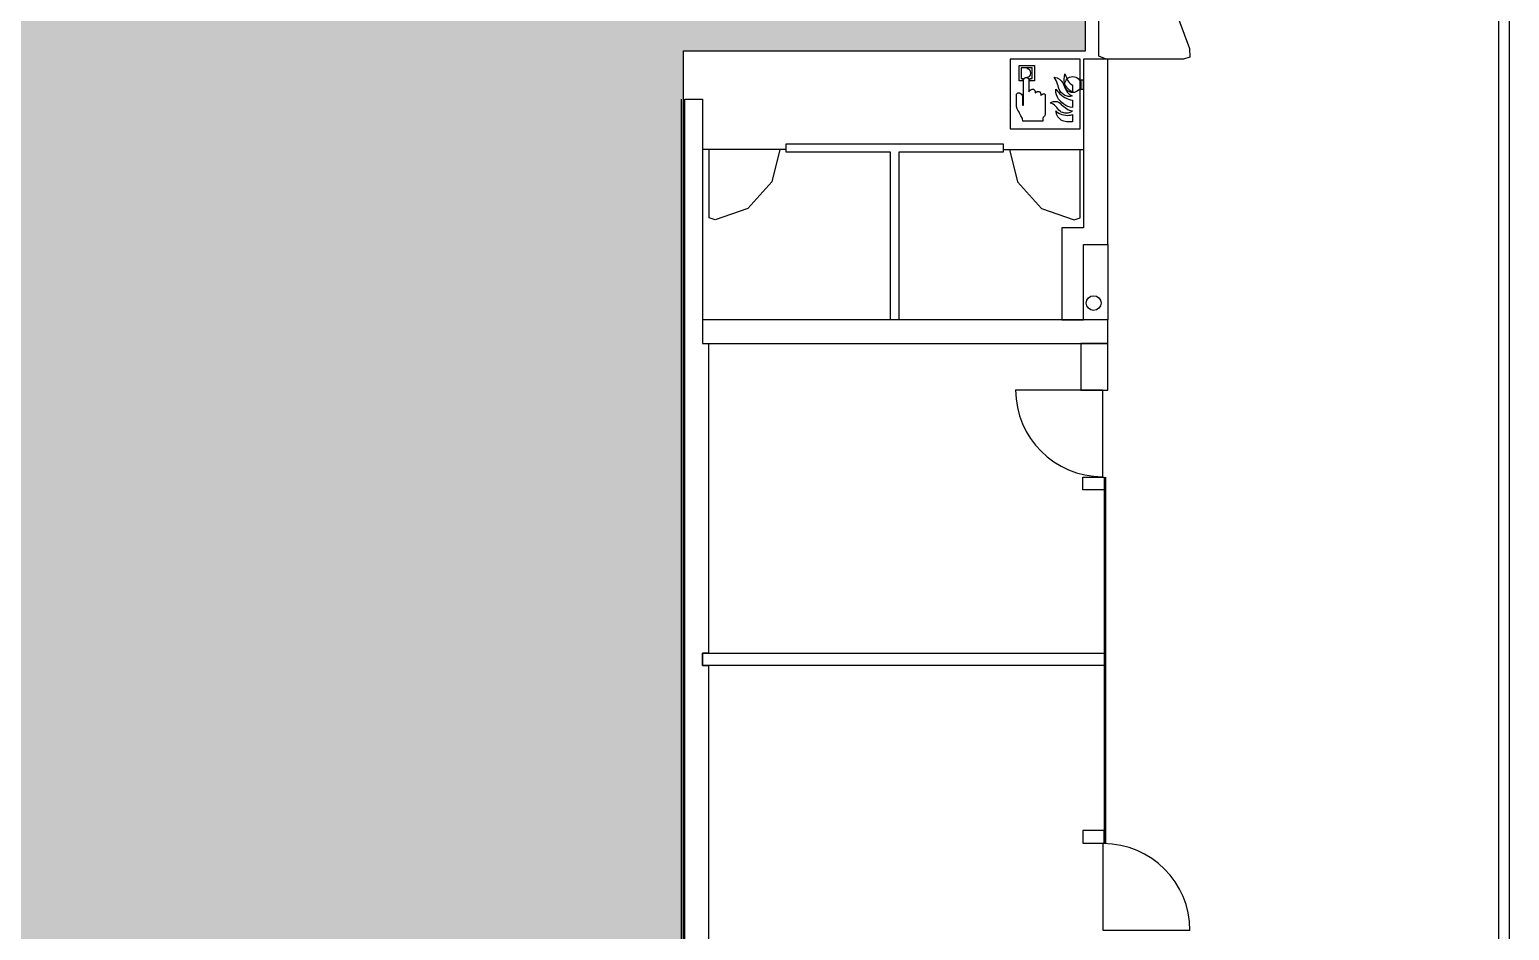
# Model space of a CAD drawing. Header units: metres. Extents: x 19 to 194, y 62 to 154.
# Drawn here: x 171.93 to 193.12, y 116.27 to 129.17 of the extents above; entities that cross this region are included whole.
import ezdxf

# ---------------------------------------------------------------- set-up
doc = ezdxf.new("R2010")
doc.units = ezdxf.units.M
doc.header["$MEASUREMENT"] = 0
doc.layers.add('ALL', color=7, linetype='Continuous')
doc.layers.add('ALL4', color=7, linetype='Continuous')

msp = doc.modelspace()

# ---------------------------------------------------------------- hatches: boundary and pattern name
at = {"layer": 'ALL4', "lineweight": 0, "true_color": 0xe6e6e6, "transparency": 33554687}
h = msp.add_hatch(color=254, dxfattribs=at)
h.dxf.hatch_style = 1
h.paths.add_polyline_path([(181.2945, 128.8704), (187.0549, 128.8704), (187.0549, 139.3912), (29.3495, 139.4008), (29.3495, 127.8507), (32.7796, 127.8507), (32.7295, 82.9907), (29.3495, 82.9907), (29.3495, 69.8204), (187.0545, 69.8204), (187.0545, 83.1151), (181.2945, 83.1151)])

# ---------------------------------------------------------------- linework, layer by layer
at = {"layer": 'ALL', "color": 18, "lineweight": 25, "true_color": 0x000000}
for points in [[(192.975, 62.1359), (192.975, 142.847)], [(193.125, 62.1359), (193.125, 142.847)], [(181.265, 106.5119), (181.265, 106.5099), (181.265, 128.1753)], [(182.675, 127.456), (182.5614, 126.9906), (182.2148, 126.6087), (181.7511, 126.4497), (181.665, 126.4762), (181.6635, 127.456), (181.565, 127.456)], [(182.765, 127.456), (182.675, 127.456), (181.665, 127.456)], [(185.875, 127.456), (185.965, 127.456), (186.975, 127.456)], [(185.965, 127.456), (186.0786, 126.9906), (186.4252, 126.6087), (186.8889, 126.4497), (186.975, 126.4762), (186.9757, 127.456), (187.025, 127.456)], [(187.375, 126.095), (187.375, 125.015)], [(186.0528, 124.0107), (187.2953, 124.0107)], [(187.2953, 124.0107), (187.2953, 122.7682)], [(187.32, 122.7603), (187.3193, 117.5199)], [(187.34, 122.7603), (187.34, 117.5199)], [(187.3075, 116.2703), (187.3075, 117.5128)], [(188.55, 116.2703), (187.3075, 116.2703)]]:
    msp.add_lwpolyline(points, dxfattribs=at)
for points in [[(188.55, 131.36), (188.4154, 130.7827), (188.0007, 130.2961), (187.4297, 130.0681), (187.2902, 130.0542), (187.8812, 129.8894), (188.3276, 129.4786), (188.5412, 128.9013), (188.5497, 128.78), (188.4574, 128.75), (187.3477, 128.75), (187.245, 128.7912), (187.245, 131.2573), (187.317, 131.36), (188.4267, 131.36)], [(187.3748, 128.75), (187.0248, 128.75), (187.025, 126.335), (186.715, 126.335), (186.715, 125.015), (187.025, 125.015), (187.025, 126.095), (187.375, 126.095), (187.375, 128.75)], [(186.985, 128.45), (186.985, 128.32), (187.025, 128.32), (187.025, 128.45)], [(181.565, 128.1753), (181.565, 124.6749), (181.655, 124.6749), (181.655, 120.2399), (181.565, 120.2399), (181.565, 120.0649), (181.655, 120.0649), (181.655, 115.6049), (181.565, 115.6049), (181.565, 115.2649), (181.315, 115.2649), (181.315, 128.1753)], [(185.875, 127.535), (185.875, 127.4149), (184.38, 127.4149), (184.38, 125.0149), (184.26, 125.0149), (184.26, 127.4149), (182.765, 127.4149), (182.765, 127.5349)], [(187.375, 124.675), (187.375, 125.015), (181.565, 125.015), (181.565, 124.675)], [(187.3751, 124.675), (186.985, 124.675), (186.985, 124.01), (187.3751, 124.01)], [(187.32, 122.7602), (187.32, 122.5799), (187.015, 122.5799), (187.015, 122.7602)], [(187.3196, 120.24), (187.3196, 120.065), (181.565, 120.065), (181.565, 120.24)], [(187.015, 117.7), (187.015, 117.52), (187.3193, 117.52), (187.3193, 117.7)]]:
    msp.add_lwpolyline(points, close=True, dxfattribs=at)
at = {"layer": 'ALL', "color": 1, "lineweight": 25}
msp.add_lwpolyline([(186.475, 128.75), (185.975, 128.75), (185.975, 127.75), (186.975, 127.75)], dxfattribs=at)
for points in [[(185.975, 127.75), (186.975, 127.75), (186.975, 128.75), (185.975, 128.75)], [(186.1576, 128.4411), (186.1009, 128.4411), (186.1009, 128.6607), (186.3205, 128.6607), (186.3205, 128.4411), (186.2563, 128.4411), (186.2563, 128.4742), (186.2874, 128.4742), (186.2874, 128.6269), (186.134, 128.6269), (186.134, 128.4742), (186.1576, 128.4742), (186.1576, 128.4411)], [(186.0659, 128.2485), (186.0695, 128.2547), (186.0742, 128.2594), (186.0794, 128.263), (186.0846, 128.2646), (186.0908, 128.2661), (186.0971, 128.2661), (186.1038, 128.2656), (186.1095, 128.2646), (186.1157, 128.2635), (186.135, 128.2495), (186.1438, 128.235), (186.1485, 128.2194), (186.1495, 128.2033), (186.1511, 128.0955), (186.1531, 128.0926), (186.164, 128.0926), (186.1666, 128.0955), (186.1666, 128.4461), (186.1667, 128.4482), (186.1668, 128.4503), (186.1671, 128.4524), (186.1674, 128.4545), (186.1678, 128.4566), (186.1684, 128.4586), (186.169, 128.4606), (186.1697, 128.4625), (186.1705, 128.4645), (186.1714, 128.4663), (186.1724, 128.4682), (186.1734, 128.4699), (186.1746, 128.4716), (186.1758, 128.4733), (186.1771, 128.4748), (186.1784, 128.4763), (186.1798, 128.4777), (186.1813, 128.4791), (186.1829, 128.4803), (186.1845, 128.4815), (186.1861, 128.4826), (186.1878, 128.4835), (186.1896, 128.4844), (186.1914, 128.4852), (186.1932, 128.4859), (186.195, 128.4865), (186.1969, 128.4869), (186.1988, 128.4873), (186.2007, 128.4876), (186.2026, 128.4877), (186.2045, 128.4878), (186.2064, 128.4877), (186.2084, 128.4876), (186.2103, 128.4873), (186.2122, 128.4869), (186.214, 128.4865), (186.2159, 128.4859), (186.2177, 128.4852), (186.2195, 128.4844), (186.2212, 128.4835), (186.2229, 128.4826), (186.2246, 128.4815), (186.2262, 128.4803), (186.2277, 128.4791), (186.2292, 128.4777), (186.2306, 128.4763), (186.232, 128.4748), (186.2333, 128.4733), (186.2345, 128.4716), (186.2356, 128.4699), (186.2367, 128.4682), (186.2377, 128.4663), (186.2386, 128.4645), (186.2394, 128.4625), (186.2401, 128.4606), (186.2407, 128.4586), (186.2412, 128.4566), (186.2417, 128.4545), (186.242, 128.4524), (186.2422, 128.4503), (186.2424, 128.4482), (186.2424, 128.4461), (186.2424, 128.4458), (186.2424, 128.2819), (186.2507, 128.2978), (186.2559, 128.3025), (186.2616, 128.3066), (186.2741, 128.3139), (186.2809, 128.3165), (186.2876, 128.3181), (186.2944, 128.3191), (186.3016, 128.3191), (186.3084, 128.3175), (186.3141, 128.3149), (186.3188, 128.3113), (186.3224, 128.3071), (186.326, 128.3025), (186.3291, 128.2973), (186.3312, 128.2921), (186.3328, 128.2869), (186.3343, 128.2812), (186.3354, 128.275), (186.3344, 128.2623), (186.3411, 128.2734), (186.3468, 128.277), (186.353, 128.2807), (186.3593, 128.2833), (186.366, 128.2853), (186.3728, 128.2864), (186.3795, 128.2869), (186.3857, 128.2853), (186.3925, 128.2833), (186.3982, 128.2796), (186.4029, 128.2765), (186.406, 128.2724), (186.4081, 128.2682), (186.4096, 128.2635), (186.4107, 128.2589), (186.4117, 128.2542), (186.4122, 128.249), (186.4133, 128.2438), (186.4143, 128.2391), (186.4127, 128.2269), (186.4205, 128.2376), (186.4257, 128.2407), (186.4309, 128.2438), (186.4366, 128.2469), (186.4418, 128.2495), (186.4475, 128.2511), (186.4532, 128.2521), (186.4589, 128.2521), (186.4652, 128.2511), (186.475, 128.244), (186.4761, 127.9555), (186.475, 127.9531), (186.4704, 127.9427), (186.4647, 127.933), (186.4584, 127.925), (186.4532, 127.9206), (186.4491, 127.9161), (186.446, 127.9112), (186.4444, 127.906), (186.4444, 127.8596), (186.1579, 127.8596), (186.1494, 127.8975), (186.1287, 127.9375), (186.108, 127.978), (186.0971, 127.9977), (186.0861, 128.0179), (186.0758, 128.0377), (186.0659, 128.0722)], [(186.6025, 128.4893), (186.6472, 128.482), (186.6809, 128.4649), (186.7063, 128.4395), (186.7266, 128.4088), (186.7432, 128.3746), (186.7588, 128.3382), (186.7759, 128.3034), (186.7972, 128.2707), (186.8252, 128.2432), (186.8621, 128.2229), (186.8486, 128.2188), (186.8346, 128.2162), (186.82, 128.2157), (186.806, 128.2167), (186.7915, 128.2193), (186.7775, 128.2229), (186.764, 128.2281), (186.7505, 128.2349), (186.7385, 128.2422), (186.7271, 128.2505), (186.7063, 128.2707), (186.6908, 128.2925), (186.6783, 128.3164), (186.6684, 128.3413), (186.6607, 128.3673), (186.6523, 128.3932), (186.644, 128.4187), (186.6331, 128.4436), (186.6196, 128.4675), (186.6025, 128.4893)], [(186.8471, 128.2878), (186.8294, 128.3024), (186.8118, 128.318), (186.7957, 128.3351), (186.7811, 128.3533), (186.7687, 128.3725), (186.7583, 128.3932), (186.7515, 128.415), (186.7479, 128.4379), (186.7479, 128.4618), (186.7583, 128.5381), (186.765, 128.521), (186.7723, 128.5033), (186.7796, 128.4851), (186.7879, 128.4675), (186.7972, 128.4498), (186.8071, 128.4327), (186.819, 128.4171), (186.832, 128.4026), (186.8476, 128.3896), (186.8652, 128.3787), (186.8652, 128.2749), (186.8471, 128.2878)], [(186.8652, 128.1621), (186.8652, 128.0546), (186.833, 128.0614), (186.8009, 128.0723), (186.7702, 128.0873), (186.7411, 128.1055), (186.7141, 128.1268), (186.6897, 128.1512), (186.6685, 128.1777), (186.6503, 128.2068), (186.6363, 128.2374), (186.6264, 128.2696), (186.6264, 128.3215), (186.6451, 128.2976), (186.6653, 128.2753), (186.6866, 128.254), (186.709, 128.2338), (186.7328, 128.2156), (186.7578, 128.1995), (186.7837, 128.186), (186.8102, 128.1751), (186.8372, 128.1668), (186.8652, 128.1621)], [(186.656, 128.039), (186.6405, 128.0572), (186.6249, 128.0748), (186.6088, 128.0909), (186.5906, 128.1044), (186.5698, 128.1138), (186.547, 128.1184), (186.5569, 128.1262), (186.5683, 128.1325), (186.5802, 128.1377), (186.5927, 128.1413), (186.6062, 128.1439), (186.6197, 128.1444), (186.6332, 128.1439), (186.6467, 128.1413), (186.6591, 128.1377), (186.6716, 128.1325), (186.6893, 128.1169), (186.7064, 128.1013), (186.7246, 128.0852), (186.7427, 128.0702), (186.7614, 128.0556), (186.7806, 128.0421), (186.8009, 128.0302), (186.8211, 128.0203), (186.843, 128.0125), (186.8653, 128.0078), (186.8544, 127.9985), (186.8419, 127.9907), (186.8284, 127.985), (186.8144, 127.9808), (186.7999, 127.9777), (186.7853, 127.9767), (186.7703, 127.9767), (186.7557, 127.9777), (186.7412, 127.9803), (186.7272, 127.9834), (186.7064, 127.9923), (186.6882, 128.0053), (186.6716, 128.0208), (186.656, 128.039)], [(186.7412, 127.8607), (186.7225, 127.868), (186.7054, 127.8768), (186.6893, 127.8887), (186.6753, 127.9033), (186.6664, 127.9121), (186.6592, 127.9214), (186.6529, 127.9313), (186.6472, 127.9417), (186.6426, 127.9526), (186.6389, 127.9635), (186.6363, 127.9744), (186.6337, 127.9858), (186.6317, 127.9962), (186.6301, 128.0071), (186.6493, 127.9905), (186.6701, 127.977), (186.6919, 127.965), (186.7153, 127.9562), (186.7397, 127.95), (186.7646, 127.9458), (186.7895, 127.9443), (186.8149, 127.9458), (186.8404, 127.9489), (186.8653, 127.9552), (186.8653, 127.8513), (186.844, 127.8503), (186.8222, 127.8503), (186.8009, 127.8508), (186.7802, 127.8524), (186.7604, 127.856), (186.7412, 127.8607)]]:
    msp.add_lwpolyline(points, close=True, dxfattribs=at)
at = {"layer": 'ALL', "color": 18, "lineweight": 25, "true_color": 0x000000}
for centre, radius in [((186.8708, 128.385), 0.1143), ((187.17, 125.2556), 0.1055)]:
    msp.add_circle(centre, radius, dxfattribs=at)
at = {"layer": 'ALL', "color": 1, "lineweight": 25}
msp.add_arc((186.2107, 128.5509), 0.061, -90, 90, dxfattribs=at)
msp.add_arc((186.2107, 128.5509), 0.061, -90, 90, dxfattribs=at)
at = {"layer": 'ALL', "color": 18, "lineweight": 25, "true_color": 0x000000}
for centre, start, end in [((187.2953, 124.0107), -180, -90), ((187.3075, 116.2703), 0, 90)]:
    msp.add_arc(centre, 1.2425, start, end, dxfattribs=at)
at = {"layer": 'ALL4', "color": 18, "lineweight": 25, "true_color": 0x000000}
for points in [[(192.975, 62.1359), (192.975, 142.847)], [(193.125, 62.1359), (193.125, 142.847)], [(181.265, 106.5119), (181.265, 106.5099), (181.265, 128.1753)], [(182.675, 127.456), (182.5614, 126.9906), (182.2148, 126.6087), (181.7511, 126.4497), (181.665, 126.4762), (181.6635, 127.456), (181.565, 127.456)], [(182.765, 127.456), (182.675, 127.456), (181.665, 127.456)], [(185.875, 127.456), (185.965, 127.456), (186.975, 127.456)], [(185.965, 127.456), (186.0786, 126.9906), (186.4252, 126.6087), (186.8889, 126.4497), (186.975, 126.4762), (186.9757, 127.456), (187.025, 127.456)], [(187.375, 126.095), (187.375, 125.015)], [(186.0528, 124.0107), (187.2953, 124.0107)], [(187.2953, 124.0107), (187.2953, 122.7682)], [(187.32, 122.7603), (187.3193, 117.5199)], [(187.34, 122.7603), (187.34, 117.5199)], [(187.3075, 116.2703), (187.3075, 117.5128)], [(188.55, 116.2703), (187.3075, 116.2703)]]:
    msp.add_lwpolyline(points, dxfattribs=at)
at = {"layer": 'ALL4', "color": 254, "lineweight": 0, "true_color": 0xe6e6e6, "transparency": 33554687}
msp.add_lwpolyline([(181.2945, 128.8704), (187.0549, 128.8704), (187.0549, 139.3912), (29.3495, 139.4008), (29.3495, 127.8507), (32.7796, 127.8507), (32.7295, 82.9907), (29.3495, 82.9907), (29.3495, 69.8204), (187.0545, 69.8204), (187.0545, 83.1151), (181.2945, 83.1151)], close=True, dxfattribs=at)
at = {"layer": 'ALL4', "color": 254, "lineweight": 25, "true_color": 0xe6e6e6}
msp.add_lwpolyline([(181.2945, 128.8704), (187.0549, 128.8704), (187.0549, 139.3912), (29.3495, 139.4008), (29.3495, 127.8507), (32.7796, 127.8507), (32.7295, 82.9907), (29.3495, 82.9907), (29.3495, 69.8204), (187.0545, 69.8204), (187.0545, 83.1151), (181.2945, 83.1151)], close=True, dxfattribs=at)
at = {"layer": 'ALL4', "color": 18, "lineweight": 25, "true_color": 0x000000}
for points in [[(188.55, 131.36), (188.4154, 130.7827), (188.0007, 130.2961), (187.4297, 130.0681), (187.2902, 130.0542), (187.8812, 129.8894), (188.3276, 129.4786), (188.5412, 128.9013), (188.5497, 128.78), (188.4574, 128.75), (187.3477, 128.75), (187.245, 128.7912), (187.245, 131.2573), (187.317, 131.36), (188.4267, 131.36)], [(187.3748, 128.75), (187.0248, 128.75), (187.025, 126.335), (186.715, 126.335), (186.715, 125.015), (187.025, 125.015), (187.025, 126.095), (187.375, 126.095), (187.375, 128.75)], [(186.985, 128.45), (186.985, 128.32), (187.025, 128.32), (187.025, 128.45)], [(181.565, 128.1753), (181.565, 124.6749), (181.655, 124.6749), (181.655, 120.2399), (181.565, 120.2399), (181.565, 120.0649), (181.655, 120.0649), (181.655, 115.6049), (181.565, 115.6049), (181.565, 115.2649), (181.315, 115.2649), (181.315, 128.1753)], [(185.875, 127.535), (185.875, 127.4149), (184.38, 127.4149), (184.38, 125.0149), (184.26, 125.0149), (184.26, 127.4149), (182.765, 127.4149), (182.765, 127.5349)], [(187.375, 124.675), (187.375, 125.015), (181.565, 125.015), (181.565, 124.675)], [(187.3751, 124.675), (186.985, 124.675), (186.985, 124.01), (187.3751, 124.01)], [(187.32, 122.7602), (187.32, 122.5799), (187.015, 122.5799), (187.015, 122.7602)], [(187.3196, 120.24), (187.3196, 120.065), (181.565, 120.065), (181.565, 120.24)], [(187.015, 117.7), (187.015, 117.52), (187.3193, 117.52), (187.3193, 117.7)]]:
    msp.add_lwpolyline(points, close=True, dxfattribs=at)
at = {"layer": 'ALL4', "color": 1, "lineweight": 25}
msp.add_lwpolyline([(186.475, 128.75), (185.975, 128.75), (185.975, 127.75), (186.975, 127.75)], dxfattribs=at)
for points in [[(185.975, 127.75), (186.975, 127.75), (186.975, 128.75), (185.975, 128.75)], [(186.1576, 128.4411), (186.1009, 128.4411), (186.1009, 128.6607), (186.3205, 128.6607), (186.3205, 128.4411), (186.2563, 128.4411), (186.2563, 128.4742), (186.2874, 128.4742), (186.2874, 128.6269), (186.134, 128.6269), (186.134, 128.4742), (186.1576, 128.4742), (186.1576, 128.4411)], [(186.0659, 128.2485), (186.0695, 128.2547), (186.0742, 128.2594), (186.0794, 128.263), (186.0846, 128.2646), (186.0908, 128.2661), (186.0971, 128.2661), (186.1038, 128.2656), (186.1095, 128.2646), (186.1157, 128.2635), (186.135, 128.2495), (186.1438, 128.235), (186.1485, 128.2194), (186.1495, 128.2033), (186.1511, 128.0955), (186.1531, 128.0926), (186.164, 128.0926), (186.1666, 128.0955), (186.1666, 128.4461), (186.1667, 128.4482), (186.1668, 128.4503), (186.1671, 128.4524), (186.1674, 128.4545), (186.1678, 128.4566), (186.1684, 128.4586), (186.169, 128.4606), (186.1697, 128.4625), (186.1705, 128.4645), (186.1714, 128.4663), (186.1724, 128.4682), (186.1734, 128.4699), (186.1746, 128.4716), (186.1758, 128.4733), (186.1771, 128.4748), (186.1784, 128.4763), (186.1798, 128.4777), (186.1813, 128.4791), (186.1829, 128.4803), (186.1845, 128.4815), (186.1861, 128.4826), (186.1878, 128.4835), (186.1896, 128.4844), (186.1914, 128.4852), (186.1932, 128.4859), (186.195, 128.4865), (186.1969, 128.4869), (186.1988, 128.4873), (186.2007, 128.4876), (186.2026, 128.4877), (186.2045, 128.4878), (186.2064, 128.4877), (186.2084, 128.4876), (186.2103, 128.4873), (186.2122, 128.4869), (186.214, 128.4865), (186.2159, 128.4859), (186.2177, 128.4852), (186.2195, 128.4844), (186.2212, 128.4835), (186.2229, 128.4826), (186.2246, 128.4815), (186.2262, 128.4803), (186.2277, 128.4791), (186.2292, 128.4777), (186.2306, 128.4763), (186.232, 128.4748), (186.2333, 128.4733), (186.2345, 128.4716), (186.2356, 128.4699), (186.2367, 128.4682), (186.2377, 128.4663), (186.2386, 128.4645), (186.2394, 128.4625), (186.2401, 128.4606), (186.2407, 128.4586), (186.2412, 128.4566), (186.2417, 128.4545), (186.242, 128.4524), (186.2422, 128.4503), (186.2424, 128.4482), (186.2424, 128.4461), (186.2424, 128.4458), (186.2424, 128.2819), (186.2507, 128.2978), (186.2559, 128.3025), (186.2616, 128.3066), (186.2741, 128.3139), (186.2809, 128.3165), (186.2876, 128.3181), (186.2944, 128.3191), (186.3016, 128.3191), (186.3084, 128.3175), (186.3141, 128.3149), (186.3188, 128.3113), (186.3224, 128.3071), (186.326, 128.3025), (186.3291, 128.2973), (186.3312, 128.2921), (186.3328, 128.2869), (186.3343, 128.2812), (186.3354, 128.275), (186.3344, 128.2623), (186.3411, 128.2734), (186.3468, 128.277), (186.353, 128.2807), (186.3593, 128.2833), (186.366, 128.2853), (186.3728, 128.2864), (186.3795, 128.2869), (186.3857, 128.2853), (186.3925, 128.2833), (186.3982, 128.2796), (186.4029, 128.2765), (186.406, 128.2724), (186.4081, 128.2682), (186.4096, 128.2635), (186.4107, 128.2589), (186.4117, 128.2542), (186.4122, 128.249), (186.4133, 128.2438), (186.4143, 128.2391), (186.4127, 128.2269), (186.4205, 128.2376), (186.4257, 128.2407), (186.4309, 128.2438), (186.4366, 128.2469), (186.4418, 128.2495), (186.4475, 128.2511), (186.4532, 128.2521), (186.4589, 128.2521), (186.4652, 128.2511), (186.475, 128.244), (186.4761, 127.9555), (186.475, 127.9531), (186.4704, 127.9427), (186.4647, 127.933), (186.4584, 127.925), (186.4532, 127.9206), (186.4491, 127.9161), (186.446, 127.9112), (186.4444, 127.906), (186.4444, 127.8596), (186.1579, 127.8596), (186.1494, 127.8975), (186.1287, 127.9375), (186.108, 127.978), (186.0971, 127.9977), (186.0861, 128.0179), (186.0758, 128.0377), (186.0659, 128.0722)], [(186.6025, 128.4893), (186.6472, 128.482), (186.6809, 128.4649), (186.7063, 128.4395), (186.7266, 128.4088), (186.7432, 128.3746), (186.7588, 128.3382), (186.7759, 128.3034), (186.7972, 128.2707), (186.8252, 128.2432), (186.8621, 128.2229), (186.8486, 128.2188), (186.8346, 128.2162), (186.82, 128.2157), (186.806, 128.2167), (186.7915, 128.2193), (186.7775, 128.2229), (186.764, 128.2281), (186.7505, 128.2349), (186.7385, 128.2422), (186.7271, 128.2505), (186.7063, 128.2707), (186.6908, 128.2925), (186.6783, 128.3164), (186.6684, 128.3413), (186.6607, 128.3673), (186.6523, 128.3932), (186.644, 128.4187), (186.6331, 128.4436), (186.6196, 128.4675), (186.6025, 128.4893)], [(186.8471, 128.2878), (186.8294, 128.3024), (186.8118, 128.318), (186.7957, 128.3351), (186.7811, 128.3533), (186.7687, 128.3725), (186.7583, 128.3932), (186.7515, 128.415), (186.7479, 128.4379), (186.7479, 128.4618), (186.7583, 128.5381), (186.765, 128.521), (186.7723, 128.5033), (186.7796, 128.4851), (186.7879, 128.4675), (186.7972, 128.4498), (186.8071, 128.4327), (186.819, 128.4171), (186.832, 128.4026), (186.8476, 128.3896), (186.8652, 128.3787), (186.8652, 128.2749), (186.8471, 128.2878)], [(186.8652, 128.1621), (186.8652, 128.0546), (186.833, 128.0614), (186.8009, 128.0723), (186.7702, 128.0873), (186.7411, 128.1055), (186.7141, 128.1268), (186.6897, 128.1512), (186.6685, 128.1777), (186.6503, 128.2068), (186.6363, 128.2374), (186.6264, 128.2696), (186.6264, 128.3215), (186.6451, 128.2976), (186.6653, 128.2753), (186.6866, 128.254), (186.709, 128.2338), (186.7328, 128.2156), (186.7578, 128.1995), (186.7837, 128.186), (186.8102, 128.1751), (186.8372, 128.1668), (186.8652, 128.1621)], [(186.656, 128.039), (186.6405, 128.0572), (186.6249, 128.0748), (186.6088, 128.0909), (186.5906, 128.1044), (186.5698, 128.1138), (186.547, 128.1184), (186.5569, 128.1262), (186.5683, 128.1325), (186.5802, 128.1377), (186.5927, 128.1413), (186.6062, 128.1439), (186.6197, 128.1444), (186.6332, 128.1439), (186.6467, 128.1413), (186.6591, 128.1377), (186.6716, 128.1325), (186.6893, 128.1169), (186.7064, 128.1013), (186.7246, 128.0852), (186.7427, 128.0702), (186.7614, 128.0556), (186.7806, 128.0421), (186.8009, 128.0302), (186.8211, 128.0203), (186.843, 128.0125), (186.8653, 128.0078), (186.8544, 127.9985), (186.8419, 127.9907), (186.8284, 127.985), (186.8144, 127.9808), (186.7999, 127.9777), (186.7853, 127.9767), (186.7703, 127.9767), (186.7557, 127.9777), (186.7412, 127.9803), (186.7272, 127.9834), (186.7064, 127.9923), (186.6882, 128.0053), (186.6716, 128.0208), (186.656, 128.039)], [(186.7412, 127.8607), (186.7225, 127.868), (186.7054, 127.8768), (186.6893, 127.8887), (186.6753, 127.9033), (186.6664, 127.9121), (186.6592, 127.9214), (186.6529, 127.9313), (186.6472, 127.9417), (186.6426, 127.9526), (186.6389, 127.9635), (186.6363, 127.9744), (186.6337, 127.9858), (186.6317, 127.9962), (186.6301, 128.0071), (186.6493, 127.9905), (186.6701, 127.977), (186.6919, 127.965), (186.7153, 127.9562), (186.7397, 127.95), (186.7646, 127.9458), (186.7895, 127.9443), (186.8149, 127.9458), (186.8404, 127.9489), (186.8653, 127.9552), (186.8653, 127.8513), (186.844, 127.8503), (186.8222, 127.8503), (186.8009, 127.8508), (186.7802, 127.8524), (186.7604, 127.856), (186.7412, 127.8607)]]:
    msp.add_lwpolyline(points, close=True, dxfattribs=at)
at = {"layer": 'ALL4', "color": 18, "lineweight": 25, "true_color": 0x000000}
for centre, radius in [((186.8708, 128.385), 0.1143), ((187.17, 125.2556), 0.1055)]:
    msp.add_circle(centre, radius, dxfattribs=at)
at = {"layer": 'ALL4', "color": 1, "lineweight": 25}
msp.add_arc((186.2107, 128.5509), 0.061, -90, 90, dxfattribs=at)
msp.add_arc((186.2107, 128.5509), 0.061, -90, 90, dxfattribs=at)
at = {"layer": 'ALL4', "color": 18, "lineweight": 25, "true_color": 0x000000}
for centre, start, end in [((187.2953, 124.0107), -180, -90), ((187.3075, 116.2703), 0, 90)]:
    msp.add_arc(centre, 1.2425, start, end, dxfattribs=at)

doc.saveas('drawing.dxf')
